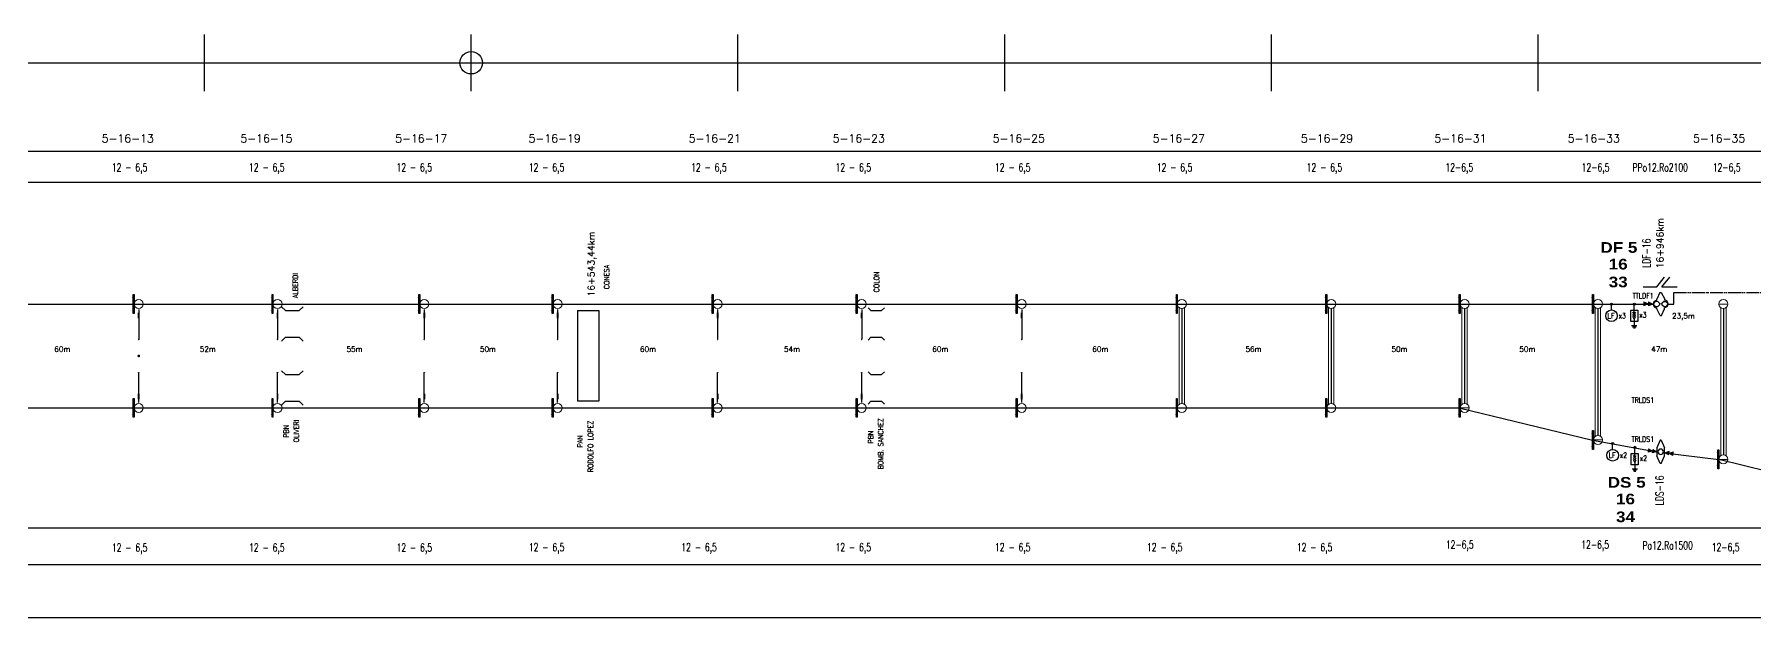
# Model space of a CAD drawing. Header units: millimetres. Extents: x 56 to 21898, y 218 to 1565.
# Drawn here: x 12404 to 13049, y 229 to 448 of the extents above; entities that cross this region are included whole.
import ezdxf
from ezdxf.enums import TextEntityAlignment as Align

# ---------------------------------------------------------------- set-up
doc = ezdxf.new("R2010")
doc.units = ezdxf.units.MM
doc.linetypes.add('ACAD_ISO05W100', pattern=[33, 24, -3, 0, -3, 0, -3])
for name, color, linetype in [('Brazos', 9, 'Continuous'), ('Cable subt 1x300', 5, 'Continuous'), ('Cruceta Fe', 42, 'Continuous'), ('Descargadores', 30, 'Continuous'), ('ESQUEMA', 7, 'Continuous'), ('GPS', 7, 'Continuous'), ('LDF', 5, 'Continuous'), ('LDS', 1, 'Continuous'), ('longitud vano', 7, 'Continuous'), ('Nº de poste', 6, 'Continuous'), ('POSTES', 8, 'Continuous'), ('progresivas', 4, 'Continuous'), ('Pórticos', 9, 'Continuous'), ('Seccionamiento', 20, 'Continuous'), ('TEXTOS', 3, 'Continuous')]:
    doc.layers.add(name, color=color, linetype=linetype)
doc.styles.add('ROMANS', font='romans.shx', dxfattribs={"width": 0.7})
doc.styles.add('STYLE1', font='romans.shx')
doc.styles.add('TEXTO_SELLO', font='')
doc.styles.get('TEXTO_SELLO').set_extended_font_data('Arial Black', bold=True)

# ---------------------------------------------------------------- blocks, each defined once
blk = doc.blocks.new('Poste Hormigón')
at = {"layer": 'POSTES', "lineweight": 18}
blk.add_line((1.7, 0), (-1.7, 0), dxfattribs=at)
blk.add_circle((0, 0), 1.7, dxfattribs=at)
blk = doc.blocks.new('Brazo')
at = {"layer": 'Brazos'}
for p, q in [((0, 0.2), (0, -10.98)), ((-0.3, -1.23), (0.3, -1.23)), ((-0.3, -1.43), (0.3, -1.43)), ((-0.3, -1.64), (0.3, -1.64)), ((-0.3, -1.84), (0.3, -1.84)), ((-0.3, -2.04), (0.3, -2.04)), ((-0.3, -2.25), (0.3, -2.25)), ((-0.3, -2.45), (0.3, -2.45)), ((-0.3, -2.66), (0.3, -2.66)), ((-0.3, -2.86), (0.3, -2.86))]:
    blk.add_line(p, q, dxfattribs=at)
for start, end in [(37.01986, 217.01986), (217.01986, 37.01986)]:
    blk.add_arc((0, -10.98), 0.102, start, end, dxfattribs=at)
blk = doc.blocks.new('Cruceta Fe')
at = {"layer": 'Cruceta Fe', "const_width": 0.1}
for points in [[(-0.92, 2.45), (0, 2.45)], [(-0.92, 0), (0, 0)], [(-0.92, -2.45), (0, -2.45)]]:
    blk.add_lwpolyline(points, dxfattribs=at)
at = {"layer": 'Cruceta Fe'}
blk.add_lwpolyline([(-0.35, 3.52), (0, 3.52), (0, -3.52), (-0.35, -3.52)], close=True, dxfattribs=at)
blk = doc.blocks.new('Cruceta Fe 1')
at = {"layer": 'Cruceta Fe', "const_width": 0.1}
for points in [[(-0.92, 2.45), (0, 2.45)], [(-0.92, -2.45), (0, -2.45)]]:
    blk.add_lwpolyline(points, dxfattribs=at)
at = {"layer": 'Cruceta Fe'}
blk.add_lwpolyline([(-0.35, 3.52), (0, 3.52), (0, -3.52), (-0.35, -3.52)], close=True, dxfattribs=at)
blk = doc.blocks.new('Viga V')
at = {"layer": 'Pórticos', "lineweight": 20}
for p, q in [((-1, -1.37), (-1, -37.58)), ((-1, -1.73), (-1, -37.58)), ((1, -1.37), (1, -37.58)), ((1, -1.37), (1, -37.58))]:
    blk.add_line(p, q, dxfattribs=at)
at = {"layer": 'Pórticos'}
blk.add_line((0, -1.7), (0, -37.25), dxfattribs=at)
blk = doc.blocks.new('Retención LDF')
at = {"layer": 'POSTES'}
for p, q in [((-0.17, 0.28), (-0.15, 0.36)), ((0.15, 0.7), (-0.15, 0.36)), ((0.08, -0.02), (-0.08, 0.02)), ((0.15, 0.7), (0.23, 0.68)), ((0.23, 0.68), (0.32, 0.23)), ((0.29, 0.15), (0.32, 0.23)), ((-0.32, -0.23), (-0.29, -0.15)), ((-0.23, -0.68), (-0.32, -0.23)), ((-0.23, -0.68), (-0.15, -0.7)), ((-0.15, -0.7), (0.15, -0.36)), ((0.15, -0.36), (0.17, -0.28))]:
    blk.add_line(p, q, dxfattribs=at)
for centre in [(-0.24, 0.07), (0.24, -0.07)]:
    blk.add_circle(centre, 0.168, dxfattribs=at)
for centre, start, end in [((-0.23, 0.06), 74.5054, 254.5054), ((0.23, -0.06), 254.5054, 74.5054)]:
    blk.add_arc(centre, 0.223, start, end, dxfattribs=at)
blk = doc.blocks.new('Retencion LDF')
at = {"layer": 'LDF', "lineweight": 18}
for points in [[(0.269, -0.022), (0, 0), (0.168, -0.211)], [(0.487, -0.139), (0.219, -0.116), (0.387, -0.327)]]:
    blk.add_hatch(color=256, dxfattribs=at).paths.add_polyline_path(points)
for p, q in [((0.269, -0.022), (0, 0)), ((0.168, -0.211), (0, 0)), ((0.168, -0.211), (0.269, -0.022)), ((0.487, -0.139), (0.219, -0.116)), ((0.387, -0.327), (0.219, -0.116)), ((0.387, -0.327), (0.487, -0.139))]:
    blk.add_line(p, q, dxfattribs=at)
blk = doc.blocks.new('Retención LDS')
at = {"layer": 'POSTES'}
for p, q in [((-0.24, 4.36), (-1.47, 1.47)), ((-1.47, -1.47), (-1.47, 1.47)), ((-0.24, 4.36), (0.25, 4.36)), ((0.25, 4.36), (1.48, 1.47)), ((1.48, 1.47), (1.48, -1.47)), ((-0.24, -4.38), (-1.47, -1.47)), ((-0.24, -4.38), (0.25, -4.38)), ((0.25, -4.38), (1.48, -1.47))]:
    blk.add_line(p, q, dxfattribs=at)
blk.add_circle((0, 0), 1.02, dxfattribs=at)
blk = doc.blocks.new('Seccionador')
at = {"layer": 'Seccionamiento'}
for p, q in [((-5.05, 0), (0, 0)), ((0, 0), (2.99, 3.7)), ((1.89, 0), (4.88, 3.7)), ((1.89, 0), (7.65, 0))]:
    blk.add_line(p, q, dxfattribs=at)
blk = doc.blocks.new('Descargador')
at = {"color": 30}
for p, q in [((0, -3.83), (0, 0)), ((0, -3.98), (-0.53, -3.07)), ((0, -4.81), (-0.53, -3.9)), ((0, -5.63), (-0.53, -4.72)), ((0, -3.98), (0.53, -3.07)), ((0, -4.81), (0.53, -3.9)), ((0, -5.63), (0.53, -4.72))]:
    blk.add_line(p, q, dxfattribs=at)
at = {"layer": 'Descargadores', "color": 30}
for p, q in [((0, -5.63), (0, -8.06)), ((-0.99, -8.06), (0.99, -8.06)), ((-0.67, -8.48), (0.67, -8.48)), ((-0.35, -8.92), (0.35, -8.92))]:
    blk.add_line(p, q, dxfattribs=at)
blk.add_lwpolyline([(-1.31, -2.27), (1.31, -2.27), (1.31, -6.57), (-1.31, -6.57)], close=True, dxfattribs=at)
blk.add_circle((0, 0), 0.381, dxfattribs=at)
blk = doc.blocks.new('Localizador falla')
at = {"color": 30}
blk.add_line((0, -2.21), (0, 0), dxfattribs=at)
at = {"layer": 'Descargadores', "color": 30}
for centre, radius in [((0, 0), 0.381), ((0, -4.39), 2.18)]:
    blk.add_circle(centre, radius, dxfattribs=at)
at = {"layer": 'ESQUEMA', "color": 7, "style": 'ROMANS', "width": 0.9}
blk.add_text('LF', height=2, dxfattribs=at).set_placement((-1.5, -5.38))
blk = doc.blocks.new('Retención aisladores LDS')
at = {"layer": 'LDS', "lineweight": 18}
for points in [[(13964.95, 283.62), (13966.54, 282.91), (13964.93, 282.25)], [(13966.55, 283.59), (13968.13, 282.88), (13966.53, 282.22)]]:
    blk.add_hatch(color=256, dxfattribs=at).paths.add_polyline_path(points)
for p, q in [((13964.93, 282.25), (13964.95, 283.62)), ((13964.93, 282.25), (13966.54, 282.91)), ((13964.95, 283.62), (13966.54, 282.91)), ((13966.53, 282.22), (13966.55, 283.59)), ((13966.53, 282.22), (13968.13, 282.88)), ((13966.55, 283.59), (13968.13, 282.88))]:
    blk.add_line(p, q, dxfattribs=at)

msp = doc.modelspace()

# ---------------------------------------------------------------- linework, layer by layer
for p, q in [((12468.1506, 426.3383), (12468.1506, 447.6025)), ((12568.1506, 426.3383), (12568.1506, 447.6025)), ((12668.1506, 426.3383), (12668.1506, 447.6025)), ((12768.1506, 426.3383), (12768.1506, 447.6025)), ((12868.1506, 426.3383), (12868.1506, 447.6025)), ((12968.1506, 426.3383), (12968.1506, 447.6025)), ((68.1506, 436.9704), (21897.5602, 436.9704)), ((68.1506, 403.8502), (21897.5602, 403.8502)), ((68.1506, 392.2176), (21897.5602, 392.2176)), ((12443.5506, 346.5185), (12443.5506, 346.5185)), ((12443.5506, 346.5185), (12443.5506, 346.5185)), ((12495.5506, 346.5185), (12495.5506, 346.5185)), ((12495.5506, 346.5185), (12495.5506, 346.5185)), ((12498.4906, 344.0418), (12497.0639, 345.4685)), ((12498.4906, 344.0418), (12503.6906, 344.0418)), ((12503.6906, 344.0418), (12505.1173, 345.4685)), ((12550.5506, 346.5185), (12550.5506, 346.5185)), ((12550.5506, 346.5185), (12550.5506, 346.5185)), ((12600.5506, 346.5185), (12600.5506, 346.5185)), ((12600.5506, 346.5185), (12600.5506, 346.5185)), ((12607.9906, 344.0418), (12607.9906, 310.0418)), ((12607.9906, 344.0418), (12615.9906, 344.0418)), ((12615.9906, 344.0418), (12615.9906, 310.0418)), ((12660.5506, 346.5185), (12660.5506, 346.5185)), ((12660.5506, 346.5185), (12660.5506, 346.5185)), ((12714.5506, 346.5185), (12714.5506, 346.5185)), ((12714.5506, 346.5185), (12714.5506, 346.5185)), ((12717.9906, 344.0418), (12716.9232, 345.1091)), ((12717.9906, 344.0418), (12721.9906, 344.0418)), ((12721.9906, 344.0418), (12723.058, 345.1091)), ((12774.5506, 346.5185), (12774.5506, 346.5185)), ((12774.5506, 346.5185), (12774.5506, 346.5185)), ((12498.4906, 334.0418), (12497.0639, 332.6151)), ((12498.4906, 334.0418), (12503.6906, 334.0418)), ((12503.6906, 334.0418), (12505.1173, 332.6151)), ((12717.9906, 334.0418), (12716.9232, 332.9744)), ((12717.9906, 334.0418), (12721.9906, 334.0418)), ((12721.9906, 334.0418), (12723.058, 332.9744)), ((12498.4906, 320.0418), (12497.0639, 321.4685)), ((12498.4906, 320.0418), (12503.6906, 320.0418)), ((12503.6906, 320.0418), (12505.1173, 321.4685)), ((12717.9906, 320.0418), (12716.9232, 321.1091)), ((12717.9906, 320.0418), (12721.9906, 320.0418)), ((12721.9906, 320.0418), (12723.058, 321.1091)), ((12498.4906, 310.0418), (12497.0639, 308.6151)), ((12498.4906, 310.0418), (12503.6906, 310.0418)), ((12503.6906, 310.0418), (12505.1173, 308.6151)), ((12615.9906, 310.0418), (12607.9906, 310.0418)), ((12717.9906, 310.0418), (12716.9232, 308.9744)), ((12717.9906, 310.0418), (12721.9906, 310.0418)), ((12721.9906, 310.0418), (12723.058, 308.9744)), ((68.1506, 262.6383), (21897.5602, 262.6383)), ((68.1506, 248.8066), (21897.5602, 248.8066)), ((12074.5685, 228.9395), (13902.1706, 228.9395))]:
    msp.add_line(p, q)
msp.add_circle((12568.1506, 436.9704), 4.1956)
at = {"layer": 'Cable subt 1x300', "linetype": 'ACAD_ISO05W100', "ltscale": 0.2}
for p, q in [((13018.9801, 346.5185), (13018.9801, 350.853)), ((13018.9801, 350.853), (13420.0915, 350.853)), ((13016.8822, 346.5185), (13018.9801, 346.5185))]:
    msp.add_line(p, q, dxfattribs=at)
at = {"layer": 'GPS', "const_width": 0.5}
msp.add_lwpolyline([(12443.3006, 327.0418, 1), (12443.8006, 327.0418, 1)], format="xyb", close=True, dxfattribs=at)
msp.add_lwpolyline([(12443.3006, 327.0418, 1), (12443.8006, 327.0418, 1)], format="xyb", close=True, dxfattribs=at)
at = {"layer": 'LDF'}
msp.add_line((10798.3822, 346.5174), (13011.2736, 346.5185), dxfattribs=at)
at = {"layer": 'LDS'}
for p, q in [((10797.0171, 307.565), (12774.5506, 307.565)), ((12774.5506, 307.565), (12834.5506, 307.565)), ((12834.5506, 307.565), (12890.5506, 307.565)), ((12890.5506, 307.565), (12938.5684, 307.565)), ((12938.5684, 307.565), (12988.502, 295.4467)), ((12988.502, 295.4467), (13012.5695, 291.1031)), ((13015.5171, 290.7764), (13035.8506, 288.2689)), ((13092.2249, 274.2942), (13035.8506, 288.2689))]:
    msp.add_line(p, q, dxfattribs=at)
at = {"layer": 'Pórticos', "lineweight": 20}
for p, q in [((12989.5506, 345.1437), (12989.5506, 296.9102)), ((12989.5506, 344.7864), (12989.5506, 296.9102)), ((12991.5506, 345.1437), (12991.5506, 296.9102)), ((12991.5506, 345.1437), (12991.5506, 296.9102)), ((13036.5506, 308.9398), (13036.5506, 289.6437)), ((13036.5506, 305.8936), (13036.5506, 289.6437)), ((13038.5506, 308.9398), (13038.5506, 289.6437)), ((13038.5506, 308.9398), (13038.5506, 289.6437))]:
    msp.add_line(p, q, dxfattribs=at)
at = {"layer": 'Pórticos'}
for p, q in [((12990.5506, 344.8185), (12990.5506, 297.2354)), ((13037.5506, 309.265), (13037.5506, 289.9689))]:
    msp.add_line(p, q, dxfattribs=at)

# ---------------------------------------------------------------- block references
at = {"layer": 'Brazos'}
for p in [(12443.5504, 344.2785), (12495.5504, 344.2785), (12550.5504, 344.2785), (12600.5504, 344.2785), (12660.5504, 344.2785), (12714.5504, 344.2785), (12774.5504, 344.2785)]:
    msp.add_blockref('Brazo', p, dxfattribs=at)
at = {"layer": 'Brazos', "xscale": -1, "rotation": 180}
for p in [(12443.5504, 309.805), (12495.5504, 309.805), (12550.5504, 309.805), (12600.5504, 309.805), (12660.5504, 309.805), (12714.5504, 309.805), (12774.5504, 309.805)]:
    msp.add_blockref('Brazo', p, dxfattribs=at)
at = {"layer": 'Cruceta Fe'}
for name, p in [('Cruceta Fe', (12441.8506, 346.5185)), ('Cruceta Fe', (12493.8506, 346.5185)), ('Cruceta Fe', (12548.8506, 346.5185)), ('Cruceta Fe', (12598.8506, 346.5185)), ('Cruceta Fe', (12658.8506, 346.5185)), ('Cruceta Fe', (12712.8506, 346.5185)), ('Cruceta Fe', (12772.8506, 346.5185)), ('Cruceta Fe', (12832.8506, 346.5185)), ('Cruceta Fe', (12888.8506, 346.5185)), ('Cruceta Fe', (12938.8506, 346.5185)), ('Cruceta Fe', (12988.8506, 346.5185)), ('Cruceta Fe 1', (12441.8506, 307.565)), ('Cruceta Fe 1', (12493.8506, 307.565)), ('Cruceta Fe 1', (12548.8506, 307.565)), ('Cruceta Fe 1', (12598.8506, 307.565)), ('Cruceta Fe 1', (12658.8506, 307.565)), ('Cruceta Fe 1', (12712.8506, 307.565)), ('Cruceta Fe 1', (12772.8506, 307.565)), ('Cruceta Fe 1', (12832.8506, 307.565)), ('Cruceta Fe 1', (12888.8506, 307.565)), ('Cruceta Fe 1', (12938.8506, 307.565)), ('Cruceta Fe 1', (12988.8506, 295.5354)), ('Cruceta Fe 1', (13035.8506, 288.2689))]:
    msp.add_blockref(name, p, dxfattribs=at)
at = {"layer": 'Descargadores', "color": 30}
for name, p in [('Localizador falla', (12995.6154, 346.4945)), ('Descargador', (13004.1553, 346.4945)), ('Localizador falla', (12996.0465, 294.1955)), ('Descargador', (13004.3464, 292.7608))]:
    msp.add_blockref(name, p, dxfattribs=at)
at = {"layer": 'LDF', "lineweight": 25, "xscale": -7.149999999999829, "yscale": 7.149999999999636, "zscale": 7.15, "rotation": 331.052245239645}
msp.add_blockref('Retencion LDF', (13011.2736, 346.5185), dxfattribs=at)
at = {"layer": 'LDS', "rotation": 352.0524201327547}
msp.add_blockref('Retención aisladores LDS', (-860.5095, 1942.2711), dxfattribs=at)
at = {"layer": 'LDS', "xscale": -1}
msp.add_blockref('Retención LDS', (13014.0506, 291.1031), dxfattribs=at)
at = {"layer": 'LDS', "xscale": -1, "rotation": 353.1540773410005}
msp.add_blockref('Retención aisladores LDS', (26850.339, -1655.086), dxfattribs=at)
at = {"layer": 'POSTES'}
for p in [(12443.5506, 346.5185), (12495.5506, 346.5185), (12550.5506, 346.5185), (12600.5506, 346.5185), (12660.5506, 346.5185), (12714.5506, 346.5185), (12774.5506, 346.5185), (12834.5506, 346.5185), (12890.5506, 346.5185), (12940.5506, 346.5185), (12990.5506, 346.5185), (13037.5506, 346.5185)]:
    msp.add_blockref('Poste Hormigón', p, dxfattribs=at)
at = {"layer": 'POSTES', "lineweight": 35, "xscale": 6.077499999999612, "yscale": 6.077499999999612, "zscale": 6.077499999999612, "rotation": 15.49462485252056}
msp.add_blockref('Retención LDF', (13014.0506, 346.5185), dxfattribs=at)
at = {"layer": 'POSTES', "xscale": -1, "rotation": 180}
for p in [(12443.5506, 307.565), (12495.5506, 307.565), (12550.5506, 307.565), (12600.5506, 307.565), (12660.5506, 307.565), (12714.5506, 307.565), (12774.5506, 307.565), (12834.5506, 307.565), (12890.5506, 307.565), (12940.5506, 307.565), (12990.5506, 295.5354), (13037.5506, 288.2689)]:
    msp.add_blockref('Poste Hormigón', p, dxfattribs=at)
at = {"layer": 'Pórticos'}
for p in [(12834.5506, 346.5185), (12890.5506, 346.5185), (12940.5506, 346.5185), (13037.5506, 346.5185)]:
    msp.add_blockref('Viga V', p, dxfattribs=at)
at = {"layer": 'Seccionamiento'}
msp.add_blockref('Seccionador', (13012.5484, 352.9209), dxfattribs=at)

# ---------------------------------------------------------------- texts
at = {"linetype": 'Continuous', "style": 'TEXTO_SELLO'}
for s, p in [('DF 5', (12991.4584, 365.7134)), ('16', (12994.552, 359.4604)), ('33', (12994.5671, 352.7846)), ('DS 5', (12994.2037, 277.6533)), ('16', (12997.2973, 271.4002)), ('34', (12997.3124, 264.7244))]:
    msp.add_text(s, height=4, dxfattribs=at).set_placement(p)
at = {"layer": 'ESQUEMA', "color": 7, "style": 'ROMANS', "width": 0.7}
for s, p in [('TTLDF1', (13007.456, 349.633)), ('x3', (12999.6477, 342.1161)), ('x3', (13007.3861, 342.4112)), ('TRLDS1', (13007.378, 310.4793)), ('TRLDS1', (13007.378, 295.8623)), ('x2', (13000.0787, 289.8171)), ('x2', (13007.5772, 288.6776))]:
    msp.add_text(s, height=2, dxfattribs=at).set_placement(p, align=Align.MIDDLE)
at = {"layer": 'longitud vano', "linetype": 'Continuous', "style": 'STYLE1'}
for s, p in [('23,5m', (13018.2859, 341.0504)), ('60m', (12411.8893, 328.6021)), ('52m', (12466.4172, 328.6021)), ('55m', (12521.4172, 328.6021)), ('50m', (12571.4172, 328.6021)), ('60m', (12631.4172, 328.6021)), ('54m', (12685.4172, 328.6021)), ('60m', (12741.0015, 328.6021)), ('60m', (12801.0015, 328.6021)), ('56m', (12858.4152, 328.6021)), ('50m', (12913.1294, 328.6021)), ('50m', (12961.047, 328.6021)), ('47m', (13010.5121, 328.6021))]:
    msp.add_text(s, height=2, dxfattribs=at).set_placement(p)
at = {"layer": 'Nº de poste', "linetype": 'Continuous', "style": 'STYLE1'}
for s, p in [('5-16-13', (12429.6258, 407.0813)), ('5-16-15', (12481.6258, 407.0813)), ('5-16-17', (12539.6728, 407.0813)), ('5-16-19', (12589.6728, 407.0813)), ('5-16-21', (12649.6728, 407.0813)), ('5-16-23', (12703.6728, 407.0813)), ('5-16-25', (12763.6728, 407.0813)), ('5-16-27', (12823.6728, 407.0813)), ('5-16-29', (12879.2011, 407.0813)), ('5-16-31', (12929.2011, 407.0813)), ('5-16-33', (12979.2011, 407.0813)), ('5-16-35', (13026.2011, 407.0813))]:
    msp.add_text(s, height=3, dxfattribs=at).set_placement(p)
at = {"layer": 'progresivas', "linetype": 'Continuous', "style": 'STYLE1'}
for s, p in [('16+946km', (13015.0908, 359.8707)), ('16+543,44km', (12614.4143, 349.3145))]:
    msp.add_text(s, height=2.55, rotation=90, dxfattribs=at).set_placement(p)
at = {"layer": 'TEXTOS', "linetype": 'Continuous', "style": 'STYLE1', "width": 0.7}
for s, p in [('12 - 6,5', (12433.4403, 396.2406)), ('12 - 6,5', (12484.8719, 396.2406)), ('12 - 6,5', (12540.1608, 396.2406)), ('12 - 6,5', (12589.753, 396.2406)), ('12 - 6,5', (12650.5983, 396.2406)), ('12 - 6,5', (12704.7421, 396.2406)), ('12 - 6,5', (12764.4986, 396.2406)), ('12 - 6,5', (12825.1519, 396.2406)), ('12 - 6,5', (12881.3403, 396.2406)), ('12-6,5', (12933.3462, 396.2406)), ('12-6,5', (12984.4146, 396.2406)), ('PPo12.Ro2100', (13003.4791, 396.2371)), ('12-6,5', (13033.5713, 396.2406)), ('12 - 6,5', (12433.4646, 253.6839)), ('12 - 6,5', (12484.8962, 253.6839)), ('12 - 6,5', (12540.1851, 253.6839)), ('12 - 6,5', (12589.7773, 253.822)), ('12 - 6,5', (12646.9206, 253.822)), ('12 - 6,5', (12704.7421, 253.822)), ('12 - 6,5', (12764.4986, 253.822)), ('12 - 6,5', (12821.4742, 253.822)), ('12 - 6,5', (12877.6626, 253.822)), ('12-6,5', (12933.4994, 254.8114)), ('12-6,5', (12984.2614, 254.8114)), ('Po12.Ro1500', (13007.2101, 254.5033)), ('12-6,5', (13033.1718, 253.822))]:
    msp.add_text(s, height=3, dxfattribs=at).set_placement(p)
at = {"layer": 'TEXTOS', "color": 6, "linetype": 'Continuous', "style": 'STYLE1', "width": 0.7}
for s, p in [('LDF-16', (13010.2382, 360.0649)), ('LDS-16', (13015.1614, 271.0381))]:
    msp.add_text(s, height=3, rotation=90, dxfattribs=at).set_placement(p)
at = {"layer": 'TEXTOS', "linetype": 'Continuous', "style": 'STYLE1', "width": 0.9}
for s, p in [('CONESA', (12619.9218, 352.0571)), ('ALBERDI', (12503.2123, 348.7121)), ('COLON', (12721.08, 350.8843)), ('BOMB. SANCHEZ', (12722.6239, 284.5537)), ('PBN', (12499.7734, 296.3991)), ('OLIVERI', (12503.5778, 294.6397)), ('PAN', (12609.9418, 292.7235)), ('RODOLFO LOPEZ', (12613.8391, 283.4448)), ('PBN', (12718.8914, 294.1813))]:
    msp.add_text(s, height=1.944, rotation=90, dxfattribs=at).set_placement(p)

doc.saveas('drawing.dxf')
